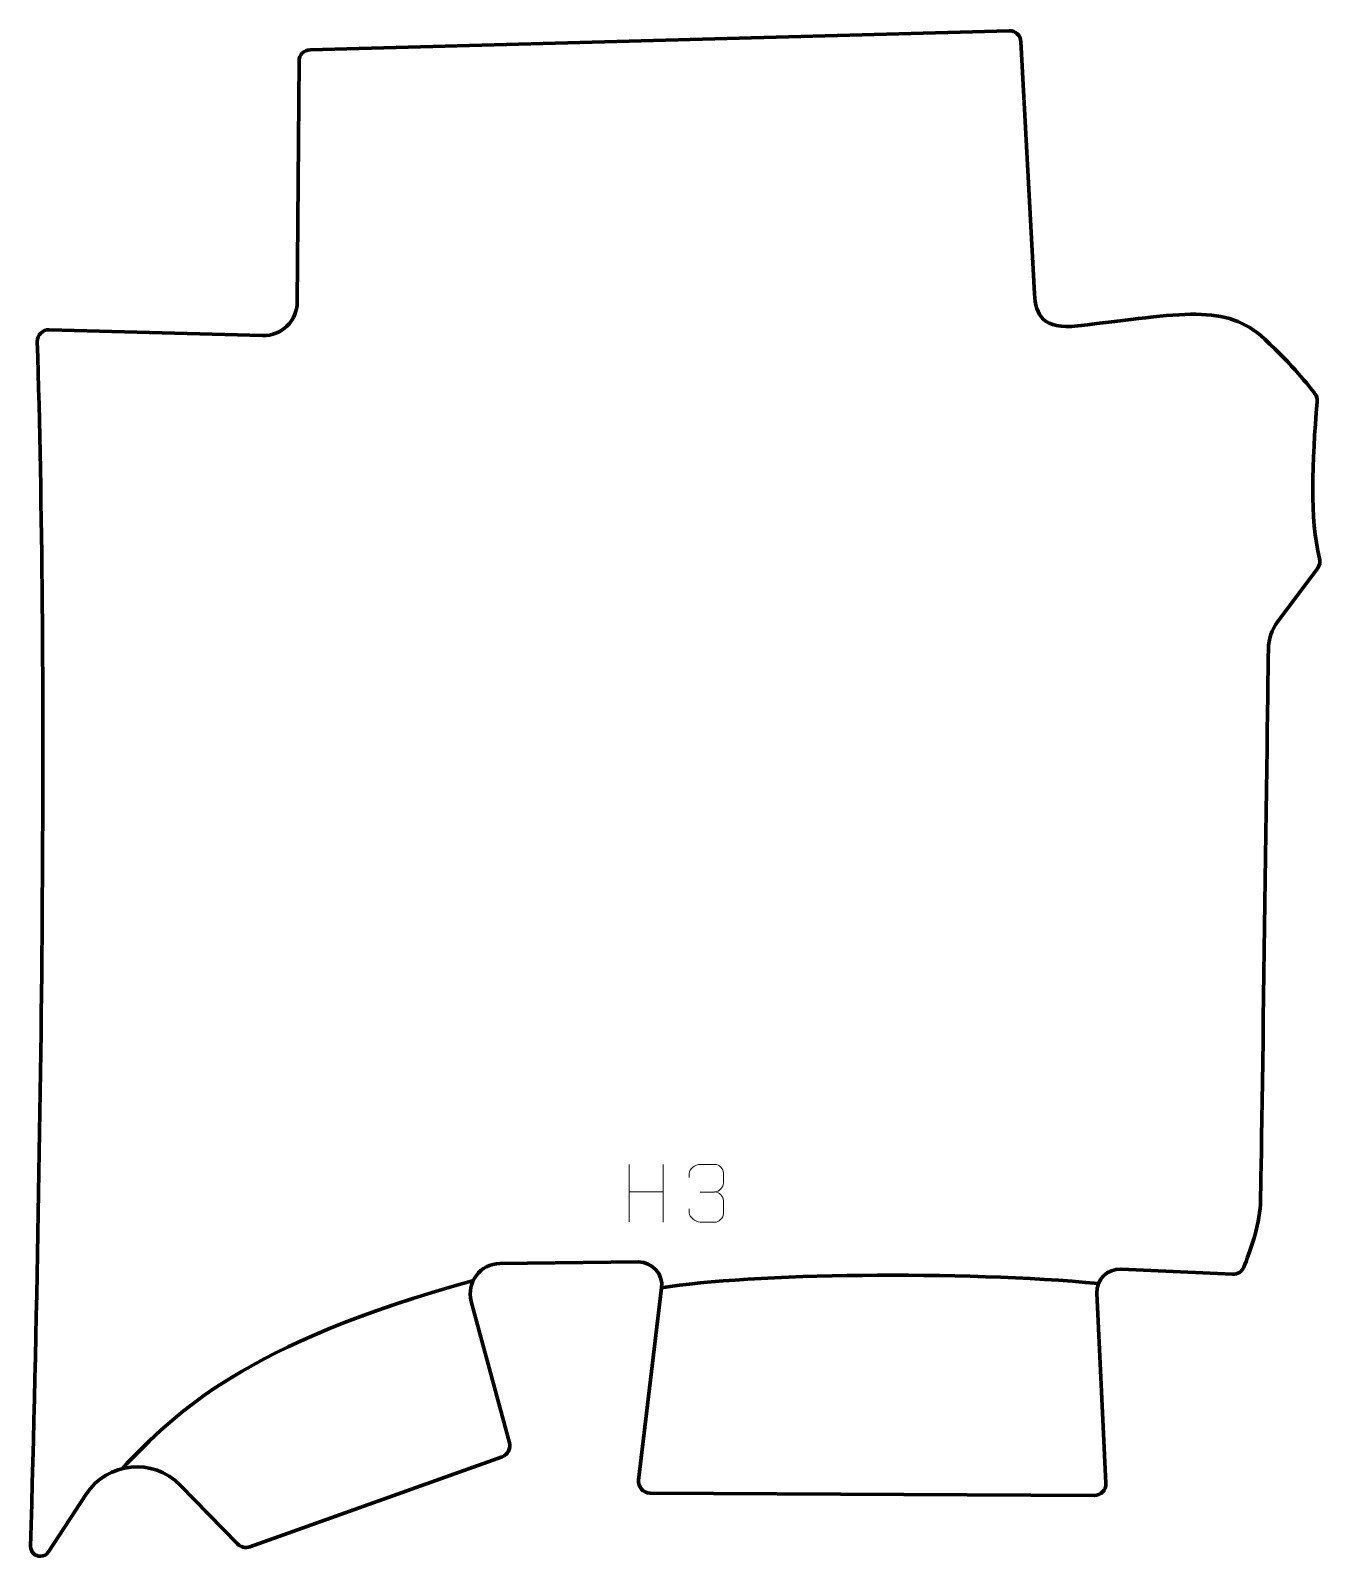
# Model space of a CAD drawing. Header units: millimetres. Extents: x -278 to 279, y -329 to 329.
import ezdxf

# ---------------------------------------------------------------- set-up
doc = ezdxf.new("R2010")
doc.units = ezdxf.units.MM
doc.header["$MEASUREMENT"] = 0
for name, color, linetype in [('layer 1', 7, 'Continuous'), ('layer 2', 7, 'Continuous'), ('layer 3', 7, 'Continuous')]:
    doc.layers.add(name, color=color, linetype=linetype)

msp = doc.modelspace()

# ---------------------------------------------------------------- linework, layer by layer
at = {"layer": 'layer 1', "color": 250, "lineweight": 9}
for points in [[(-19.9204, -160.1367), (-19.9204, -160.1367), (-19.9204, -184.9142), (-19.9204, -184.9142)], [(-5.2771, -160.1367), (-5.2771, -160.1367), (-5.2771, -185.0902), (-5.2771, -185.0902)], [(-19.9204, -172.019), (-19.9204, -172.019), (-5.2771, -172.0186), (-5.2771, -172.0186)], [(10.7464, -172.0662), (10.7464, -172.0662), (16.9428, -172.0662), (16.9428, -172.0662)]]:
    msp.add_open_spline(points, degree=3, dxfattribs=at)
msp.add_open_spline([(6.0367, -165.821), (6.0367, -165.821), (6.0367, -163.9638), (6.0367, -163.9638), (6.0367, -163.9638), (6.0224, -162.2219), (8.6869, -160.1038), (10.746, -160.1265), (10.746, -160.1265), (12.8101, -160.1265), (14.8741, -160.1265), (16.9378, -160.1265), (16.9378, -160.1265), (19.1323, -160.1177), (20.7306, -161.9645), (20.775, -163.8766), (20.775, -163.8766), (20.7746, -165.3117), (20.7746, -166.7468), (20.775, -168.1823), (20.775, -168.1823), (20.7264, -169.8358), (19.1238, -172.0658), (16.9255, -172.0558), (16.9255, -172.0558), (19.1292, -172.067), (20.7372, -173.8702), (20.7912, -175.9297), (20.7912, -175.9297), (20.7908, -177.7144), (20.7908, -179.4991), (20.7912, -181.2842), (20.7912, -181.2842), (20.8013, -183.3456), (18.7464, -185.1087), (16.9255, -185.1006), (16.9255, -185.1006), (14.8602, -185.1003), (12.795, -185.1003), (10.7294, -185.1006), (10.7294, -185.1006), (8.5608, -185.0891), (6.0298, -182.6889), (6.0112, -181.2271), (6.0112, -181.2271), (6.0112, -181.2271), (6.0112, -179.3185), (6.0112, -179.3185)], degree=3, knots=[0, 0, 0, 0, 0.07692308, 0.07692308, 0.07692308, 0.07692308, 0.15384615, 0.15384615, 0.15384615, 0.15384615, 0.23076923, 0.23076923, 0.23076923, 0.23076923, 0.30769231, 0.30769231, 0.30769231, 0.30769231, 0.38461538, 0.38461538, 0.38461538, 0.38461538, 0.46153846, 0.46153846, 0.46153846, 0.46153846, 0.53846154, 0.53846154, 0.53846154, 0.53846154, 0.61538462, 0.61538462, 0.61538462, 0.61538462, 0.69230769, 0.69230769, 0.69230769, 0.69230769, 0.76923077, 0.76923077, 0.76923077, 0.76923077, 0.84615385, 0.84615385, 0.84615385, 0.84615385, 1, 1, 1, 1], dxfattribs=at)
at = {"layer": 'layer 2', "color": 230, "lineweight": 200}
msp.add_open_spline([(-278.3673, -325.0659), (-273.0935, -129.2597), (-271.1653, 53.0638), (-275.4997, 195.065), (-275.4997, 195.065), (-275.5874, 197.9393), (-273.2396, 200.2931), (-270.3666, 200.2148), (-270.3666, 200.2148), (-270.3666, 200.2148), (-178.2101, 197.7089), (-178.2101, 197.7089), (-178.2101, 197.7089), (-170.0447, 197.4867), (-163.2903, 204.0201), (-163.2354, 212.1934), (-163.2354, 212.1934), (-163.2354, 212.1934), (-162.4982, 316.1554), (-162.4982, 316.1554), (-162.4982, 316.1554), (-162.4792, 318.8515), (-160.3284, 321.0474), (-157.6348, 321.121), (-157.6348, 321.121), (-157.6348, 321.121), (144.1321, 329.3401), (144.1321, 329.3401), (144.1321, 329.3401), (146.8419, 329.4136), (149.1169, 327.3129), (149.2609, 324.6042), (149.2609, 324.6042), (149.2609, 324.6042), (155.0438, 215.7112), (155.0438, 215.7112), (155.0438, 215.7112), (155.5287, 206.497), (158.8995, 200.1762), (173.7902, 201.8928), (173.7902, 201.8928), (219.2267, 207.1312), (237.6287, 211.8995), (254.523, 196.1357), (254.523, 196.1357), (266.7524, 184.7248), (273.6773, 175.9738), (276.21, 172.5609), (276.21, 172.5609), (276.9345, 171.5844), (277.2732, 170.3756), (277.1704, 169.1637), (277.1704, 169.1637), (274.9563, 143.0196), (273.8811, 118.4738), (278.2122, 101.5158), (278.2122, 101.5158), (278.5859, 100.0523), (278.2748, 98.5003), (277.371, 97.2908), (277.371, 97.2908), (277.371, 97.2908), (260.0719, 74.1533), (260.0719, 74.1533), (260.0719, 74.1533), (257.5389, 70.7659), (256.1441, 66.6641), (256.0878, 62.434), (256.0878, 62.434), (255.586, 24.5336), (253.0425, -166.4503), (252.6207, -177.5109), (252.6207, -177.5109), (252.2756, -186.5701), (247.8082, -198.7036), (245.4877, -204.4476), (245.4877, -204.4476), (244.6923, -206.4155), (242.7419, -207.6629), (240.623, -207.565), (240.623, -207.565), (240.623, -207.565), (192.4826, -205.3342), (192.4826, -205.3342), (192.4826, -205.3342), (186.5979, -205.0614), (181.754, -209.9123), (182.0313, -215.8), (182.0313, -215.8), (182.0313, -215.8), (185.8941, -297.8289), (185.8941, -297.8289), (185.8941, -297.8289), (186.0289, -300.6918), (183.7368, -303.0826), (180.8728, -303.0668), (180.8728, -303.0668), (180.8728, -303.0668), (-10.9181, -302.0264), (-10.9181, -302.0264), (-10.9181, -302.0264), (-13.9047, -302.0103), (-16.2114, -299.395), (-15.8557, -296.4277), (-15.8557, -296.4277), (-15.8557, -296.4277), (-5.9167, -213.4736), (-5.9167, -213.4736), (-5.9167, -213.4736), (-5.1979, -207.4738), (-9.9179, -202.2099), (-15.9571, -202.2768), (-15.9571, -202.2768), (-15.9571, -202.2768), (-75.7105, -202.9395), (-75.7105, -202.9395), (-75.7105, -202.9395), (-84.1814, -203.0334), (-90.2876, -211.0986), (-88.0847, -219.2838), (-88.0847, -219.2838), (-88.0847, -219.2838), (-71.6455, -280.367), (-71.6455, -280.367), (-71.6455, -280.367), (-70.9669, -282.8869), (-72.3387, -285.5053), (-74.7959, -286.3808), (-74.7959, -286.3808), (-74.7959, -286.3808), (-183.7878, -325.2164), (-183.7878, -325.2164), (-183.7878, -325.2164), (-185.6266, -325.8716), (-187.6779, -325.3964), (-189.042, -323.9992), (-189.042, -323.9992), (-189.042, -323.9992), (-213.8483, -298.5902), (-213.8483, -298.5902), (-213.8483, -298.5902), (-225.4991, -286.656), (-245.1919, -288.5572), (-254.3462, -302.5007), (-254.3462, -302.5007), (-254.3462, -302.5007), (-270.7362, -327.4652), (-270.7362, -327.4652), (-270.7362, -327.4652), (-271.4769, -328.5932), (-272.7183, -329.2916), (-274.0661, -329.3387), (-274.0661, -329.3387), (-276.4622, -329.4223), (-278.4318, -327.4639), (-278.3673, -325.0659)], degree=3, knots=[0, 0, 0, 0, 0.025, 0.025, 0.025, 0.025, 0.05, 0.05, 0.05, 0.05, 0.075, 0.075, 0.075, 0.075, 0.1, 0.1, 0.1, 0.1, 0.125, 0.125, 0.125, 0.125, 0.15, 0.15, 0.15, 0.15, 0.175, 0.175, 0.175, 0.175, 0.2, 0.2, 0.2, 0.2, 0.225, 0.225, 0.225, 0.225, 0.25, 0.25, 0.25, 0.25, 0.275, 0.275, 0.275, 0.275, 0.3, 0.3, 0.3, 0.3, 0.325, 0.325, 0.325, 0.325, 0.35, 0.35, 0.35, 0.35, 0.375, 0.375, 0.375, 0.375, 0.4, 0.4, 0.4, 0.4, 0.425, 0.425, 0.425, 0.425, 0.45, 0.45, 0.45, 0.45, 0.475, 0.475, 0.475, 0.475, 0.5, 0.5, 0.5, 0.5, 0.525, 0.525, 0.525, 0.525, 0.55, 0.55, 0.55, 0.55, 0.575, 0.575, 0.575, 0.575, 0.6, 0.6, 0.6, 0.6, 0.625, 0.625, 0.625, 0.625, 0.65, 0.65, 0.65, 0.65, 0.675, 0.675, 0.675, 0.675, 0.7, 0.7, 0.7, 0.7, 0.725, 0.725, 0.725, 0.725, 0.75, 0.75, 0.75, 0.75, 0.775, 0.775, 0.775, 0.775, 0.8, 0.8, 0.8, 0.8, 0.825, 0.825, 0.825, 0.825, 0.85, 0.85, 0.85, 0.85, 0.875, 0.875, 0.875, 0.875, 0.9, 0.9, 0.9, 0.9, 0.925, 0.925, 0.925, 0.925, 0.95, 0.95, 0.95, 0.95, 1, 1, 1, 1], dxfattribs=at)
at = {"layer": 'layer 3', "color": 142, "lineweight": 200}
for points in [[(-238.9207, -291.5157), (-215.2906, -266.8942), (-186.2697, -237.7201), (-87.2114, -210.2041)], [(182.7468, -211.5792), (124.246, -206.0006), (32.0756, -207.1009), (-5.9168, -213.4737)]]:
    msp.add_open_spline(points, degree=3, dxfattribs=at)

doc.saveas('drawing.dxf')
